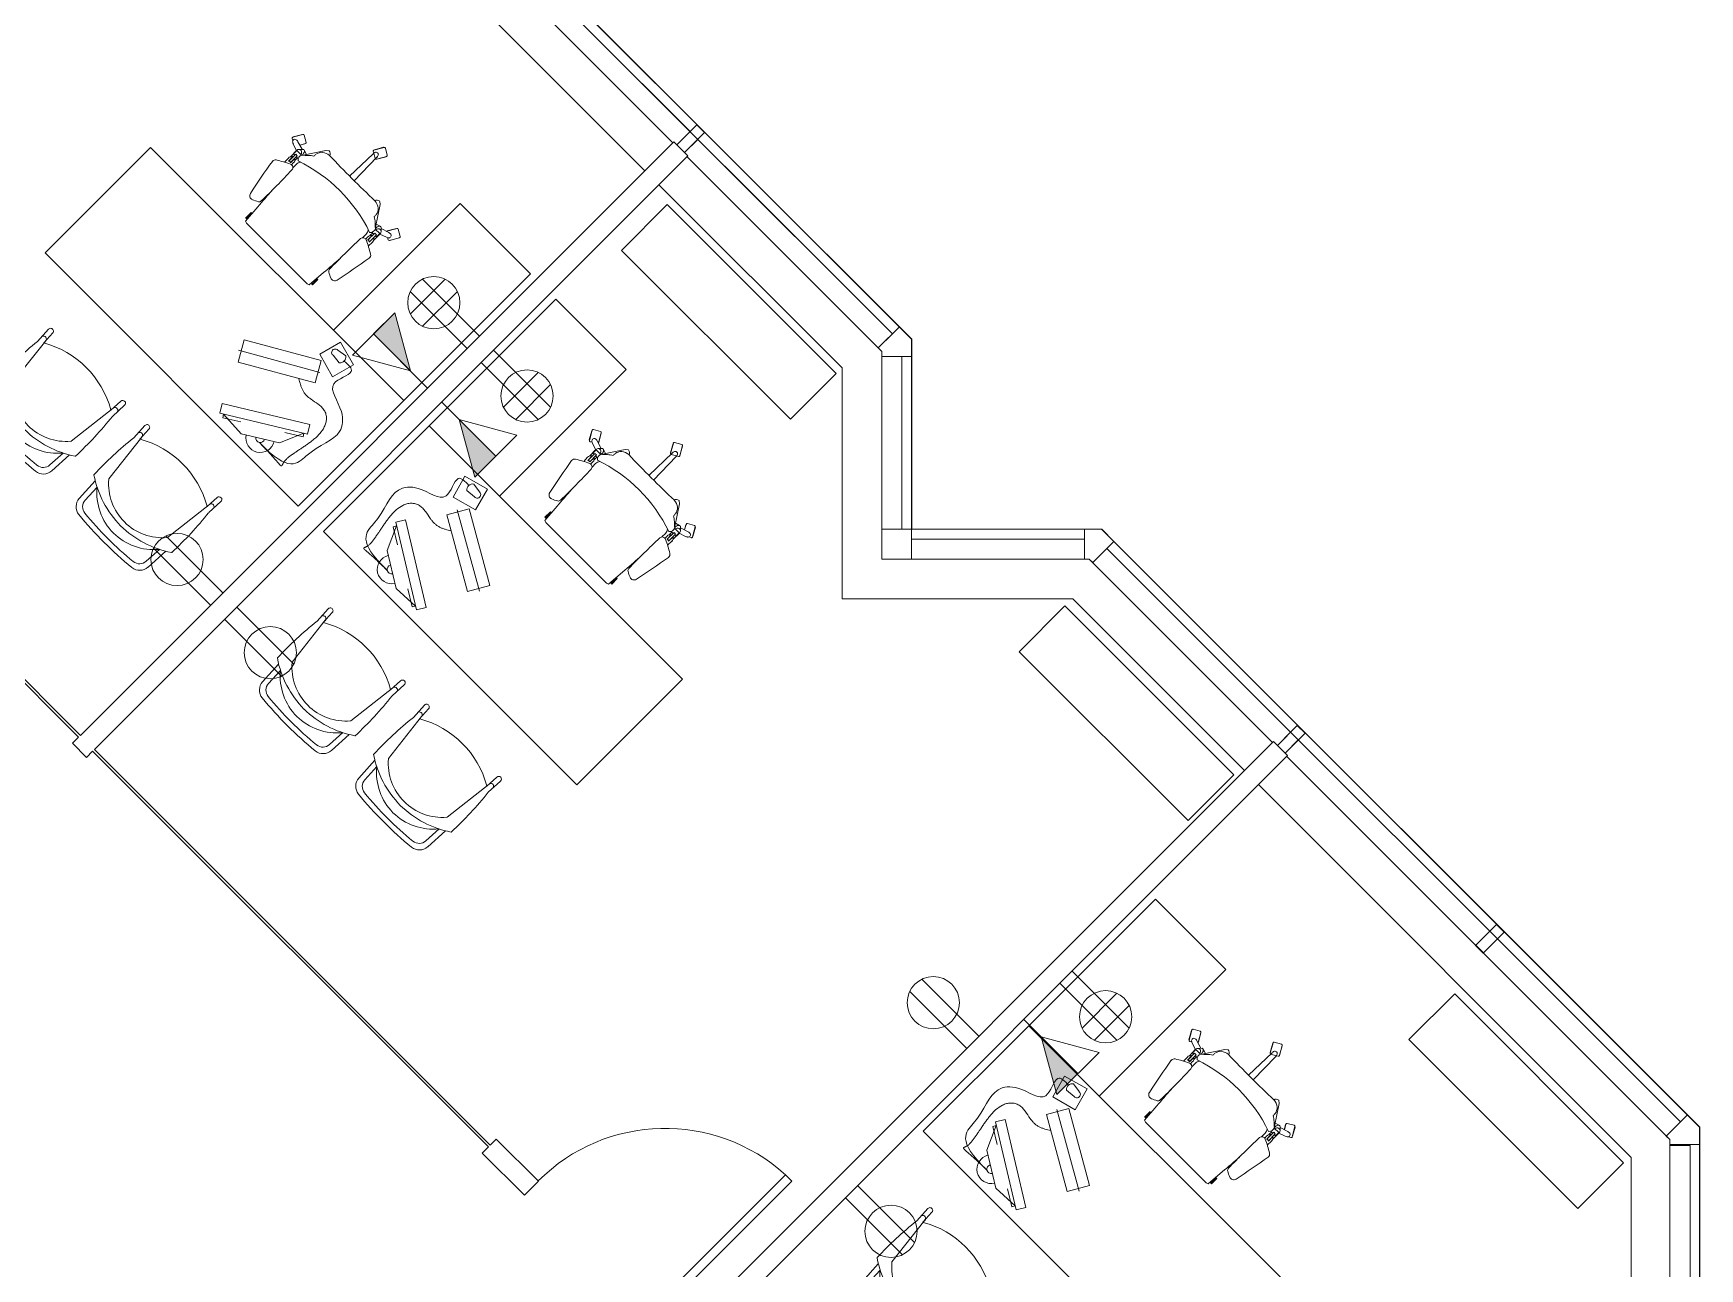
# Model space of a CAD drawing. Header units: inches. Extents: x 1 to 4591, y -953 to 1388.
# Drawn here: x 2575.1 to 2910.1, y 712.9 to 961.2 of the extents above; entities that cross this region are included whole.
import ezdxf

# ---------------------------------------------------------------- set-up
doc = ezdxf.new("R2010")
doc.units = ezdxf.units.IN
doc.header["$MEASUREMENT"] = 0
for name, color, linetype, lineweight in [('4th Floor Revit Background_dwg', 8, 'Continuous', 9), ('A-ANNO-NOTE', 131, 'Continuous', 20), ('A-DOOR', 31, 'Continuous', 9), ('A-EXIST-GLAZ', 7, 'Continuous', 9), ('A-FLOR', 192, 'Continuous', 13), ('A-WALL', 113, 'Continuous', 50), ('I-FURN', 30, 'Continuous', 9), ('I-WALL', 2, 'Continuous', 9), ('M-EXIST-HEAT', 7, 'Continuous', 9)]:
    doc.layers.add(name, color=color, linetype=linetype, lineweight=lineweight)

# ---------------------------------------------------------------- blocks, each defined once
blk = doc.blocks.new('Single-Flush - 36_ x 96_-1532445-4th Floor New Construction - Tel_Data_Elec Plan')
at = {"layer": 'A-DOOR', "color": 250, "lineweight": 20}
for p, q in [((16.25, 2), (16.25, 38.02)), ((18, 38.02), (16.25, 38.02)), ((18, 2), (18, 38.02)), ((18, 2), (16.25, 2))]:
    blk.add_line(p, q, dxfattribs=at)
at = {"layer": 'A-DOOR'}
blk.add_arc((18, 2), 36.07, 92.7812, 180, dxfattribs=at)
blk = doc.blocks.new('Office Desk Groups - Office Desk 1-1537641-4th Floor New Construction - Tel_Data_Elec Plan')
at = {"layer": 'I-FURN'}
for p, q in [((-23.56, 55.25), (-23.31, 60.03)), ((-22.4, 55.89), (-22.21, 59.45)), ((-4.68, 55.89), (-4.87, 59.45)), ((-3.52, 55.25), (-3.77, 60.03)), ((3.82, 55.25), (4.07, 60.03)), ((4.98, 55.89), (5.16, 59.45)), ((22.7, 55.89), (22.51, 59.45)), ((23.85, 55.25), (23.61, 60.03)), ((-23.13, 42.4), (-21.88, 53.04)), ((-3.95, 42.4), (-5.2, 53.04)), ((4.25, 42.4), (5.5, 53.04)), ((23.42, 42.4), (22.17, 53.04)), ((-24.36, 40.36), (-24.19, 43.67)), ((-2.72, 40.36), (-2.89, 43.67)), ((3.02, 40.36), (3.19, 43.67)), ((24.66, 40.36), (24.48, 43.67)), ((-23.24, 40.3), (-23.1, 43)), ((-3.84, 40.3), (-3.98, 43)), ((4.14, 40.3), (4.28, 43)), ((23.53, 40.3), (23.39, 43)), ((-36, 0), (-36, 30)), ((-36, 30), (36, 30)), ((-27.08, 18.43), (-11.65, 27.96)), ((-24.3, 23.68), (-17.59, 27.82)), ((-17.59, 27.82), (-12.31, 27.55)), ((-12.69, 28.17), (-15.87, 26.21)), ((-12.31, 27.55), (-12.69, 28.17)), ((-11.65, 27.96), (-10.6, 26.26)), ((36, 30), (36, 0)), ((-26.42, 18.84), (-24.3, 23.68)), ((-10.6, 26.26), (-26.03, 16.73)), ((-23.63, 21.42), (-26.8, 19.46)), ((-26.03, 16.73), (-27.08, 18.43)), ((-26.8, 19.46), (-26.42, 18.84)), ((-7, 18.11), (-20.86, 10.1)), ((-4.67, 14.07), (-7, 18.11)), ((-5.33, 16.35), (-20.07, 7.94)), ((-18.53, 6.07), (-4.67, 14.07)), ((-20.86, 10.1), (-18.53, 6.07)), ((-22.48, 6.72), (-23.75, 2.08)), ((-17.45, 5.34), (-22.48, 6.72)), ((-21.46, 3.8), (-19.5, 3.62)), ((-18.72, 0.7), (-17.45, 5.34)), ((-36, -36), (-36, 0)), ((-36, 0), (-16, 0)), ((36, 0), (-36, 0)), ((-23.75, 2.08), (-18.72, 0.7)), ((-19.46, 2.22), (-21.4, 1.92)), ((-16, 0), (-16, -36)), ((-6.4, -6.79), (-6.13, -3)), ((-6.13, -3), (-5.67, -2.87)), ((-5.67, -2.87), (11.55, -2.87)), ((11.55, -2.87), (12.01, -3)), ((12.01, -3), (12.28, -6.79)), ((-6.56, -3.46), (-6.56, -5.03)), ((-6.41, -3.46), (-6.56, -3.46)), ((-6.56, -5.03), (-6.41, -5.03)), ((-6.41, -5.03), (-6.41, -3.46)), ((12.28, -5.03), (12.28, -3.46)), ((12.28, -3.46), (12.44, -3.46)), ((12.44, -5.03), (12.28, -5.03)), ((12.44, -3.46), (12.44, -5.03)), ((-9.01, -18.07), (-8.99, -16.92)), ((-8.91, -18.55), (-8.94, -20.36)), ((-8.87, -19.4), (-8.53, -19.4)), ((-8.86, -20.33), (-8.87, -19.4)), ((-8.57, -18.91), (-8.56, -17.65)), ((-8.53, -19.67), (-8.53, -17.7)), ((-8.07, -19.67), (-8.53, -19.67)), ((-8.07, -17.73), (-8.07, -19.67)), ((-8.07, -19.39), (-7.53, -19.39)), ((-8.04, -18.93), (-8.06, -17.7)), ((-7.74, -18.63), (-7.75, -19.39)), ((-7.63, -18.4), (-7.61, -18.07)), ((-7.61, -18.07), (-7.62, -17.56)), ((-6.98, -18.3), (-6.99, -17.3)), ((12.86, -18.3), (12.87, -17.3)), ((13.95, -19.39), (13.41, -19.39)), ((13.49, -18.07), (13.5, -17.56)), ((13.5, -18.4), (13.49, -18.07)), ((13.61, -18.63), (13.62, -19.39)), ((13.91, -18.93), (13.93, -17.7)), ((13.95, -17.73), (13.95, -19.67)), ((13.95, -19.67), (14.4, -19.67)), ((14.4, -19.67), (14.4, -17.7)), ((14.74, -19.4), (14.4, -19.4)), ((14.44, -18.91), (14.44, -17.65)), ((14.73, -20.33), (14.74, -19.4)), ((14.78, -18.55), (14.81, -20.36)), ((14.88, -18.07), (14.87, -16.92)), ((-11.16, -20.71), (-12.22, -22.54)), ((-11.24, -20.77), (-12.2, -22.44)), ((-12.2, -22.44), (-12.17, -22.46)), ((-12.14, -22.82), (-10.85, -23.56)), ((-11.2, -20.79), (-11.24, -20.77)), ((-10.51, -20.85), (-10.88, -20.63)), ((-10.58, -23.49), (-9.52, -21.65)), ((-10.53, -23.41), (-10.5, -23.43)), ((-10.5, -23.43), (-9.53, -21.75)), ((-8.94, -20.28), (-10.29, -20.75)), ((-8.31, -21.25), (-9.97, -21.75)), ((-9.53, -21.75), (-9.57, -21.73)), ((-7.56, -20.33), (-8.86, -20.33)), ((-8.16, -21.4), (-8.77, -20.78)), ((-6.97, -21.15), (-7.88, -21.44)), ((-7.34, -20.57), (-7.32, -20.61)), ((-7.32, -20.61), (-4.77, -24.49)), ((13.2, -20.61), (10.65, -24.49)), ((12.84, -21.15), (13.75, -21.44)), ((13.22, -20.57), (13.2, -20.61)), ((13.44, -20.33), (14.73, -20.33)), ((14.03, -21.4), (14.64, -20.78)), ((14.19, -21.25), (15.84, -21.75)), ((15.11, -21.53), (14.53, -22.54)), ((15.08, -21.51), (14.54, -22.44)), ((14.54, -22.44), (14.58, -22.46)), ((14.6, -22.82), (15.89, -23.56)), ((14.81, -20.28), (16.17, -20.75)), ((16.16, -23.49), (17.22, -21.65)), ((16.21, -23.41), (16.25, -23.43)), ((16.25, -23.43), (17.21, -21.75)), ((17.15, -21.38), (16.69, -21.11)), ((17.21, -21.75), (17.18, -21.73)), ((-4.77, -24.49), (-4.26, -24.91)), ((2.28, -24.2), (2.42, -30.74)), ((3.6, -24.2), (3.46, -30.74)), ((10.65, -24.49), (10.13, -24.91)), ((2.22, -30.42), (1.16, -32.26)), ((2.13, -30.49), (1.17, -32.16)), ((1.17, -32.16), (1.2, -32.18)), ((1.23, -32.53), (2.52, -33.28)), ((2.17, -30.51), (2.13, -30.49)), ((3.45, -30.9), (2.49, -30.35)), ((2.79, -33.2), (3.85, -31.37)), ((2.84, -33.12), (2.87, -33.14)), ((2.87, -33.14), (3.84, -31.47)), ((3.78, -31.09), (3.45, -30.9)), ((3.84, -31.47), (3.8, -31.45)), ((-16, -36), (-36, -36))]:
    blk.add_line(p, q, dxfattribs=at)
for centre, radius, start, end in [((-20.81, 59.91), 2.5, 95.7855, 177.0222), ((-20.22, 59.35), 2, 95.7809, 177.0222), ((-13.44, -12.82), 75.59, 90.0715, 95.7855), ((-13.44, -7.53), 69.22, 90.0781, 95.7809), ((-13.63, -12.82), 75.59, 84.2145, 89.9285), ((-13.63, -7.53), 69.22, 84.2191, 89.9219), ((-6.86, 59.35), 2, 2.9778, 84.2191), ((-6.27, 59.91), 2.5, 2.9778, 84.2145), ((6.56, 59.91), 2.5, 95.7855, 177.0222), ((7.16, 59.35), 2, 95.7809, 177.0222), ((13.93, -12.82), 75.59, 90.0715, 95.7855), ((13.93, -7.53), 69.22, 90.0781, 95.7809), ((13.74, -12.82), 75.59, 84.2145, 89.9285), ((13.74, -7.53), 69.22, 84.2191, 89.9219), ((20.51, 59.35), 2, 2.9778, 84.2191), ((21.11, 59.91), 2.5, 2.9778, 84.2145), ((-13.34, 38.03), 20.02, 90.5794, 124.033), ((-13.4, 48.43), 11.69, 90.6619, 140.3256), ((-13.53, 46.09), 10.88, 90.062, 139.8613), ((-13.67, 48.43), 11.69, 39.6744, 89.3381), ((-13.74, 38.03), 20.02, 55.967, 89.4206), ((-13.55, 46.09), 10.88, 40.1387, 89.938), ((14.04, 38.03), 20.02, 90.5794, 124.033), ((13.97, 48.43), 11.69, 90.6619, 140.3256), ((13.85, 46.09), 10.88, 90.062, 139.8613), ((13.7, 48.43), 11.69, 39.6744, 89.3381), ((13.63, 38.03), 20.02, 55.967, 89.4206), ((13.82, 46.09), 10.88, 40.1387, 89.938), ((47.43, 51.82), 72.08, 177.8327, 186.4897), ((-24.47, 54.52), 0.125, 124.033, 169.3136), ((-74.51, 51.82), 72.08, 353.5103, 2.1673), ((-2.6, 54.52), 0.125, 10.6864, 55.967), ((74.81, 51.82), 72.08, 177.8327, 186.4897), ((2.9, 54.52), 0.125, 124.033, 169.3136), ((-47.14, 51.82), 72.08, 353.5103, 2.1673), ((24.77, 54.52), 0.125, 10.6864, 55.967), ((-21.75, 53.03), 0.125, 139.8613, 173.5991), ((-5.33, 53.03), 0.125, 6.4009, 40.1387), ((5.62, 53.03), 0.125, 139.8613, 173.5991), ((22.05, 53.03), 0.125, 6.4009, 40.1387), ((-23.8, 40.33), 0.562, 177.0222, 357.0222), ((-23.69, 42.45), 0.572, 198.7236, 4.1159), ((-13.54, 59.54), 19.11, 240.1223, 299.8777), ((-3.39, 42.44), 0.567, 175.1159, 345.0567), ((-3.28, 40.33), 0.562, 182.9778, 2.9778), ((3.58, 40.33), 0.562, 177.0222, 357.0222), ((3.68, 42.45), 0.572, 198.7236, 4.1159), ((13.84, 59.54), 19.11, 240.1223, 299.8777), ((23.98, 42.44), 0.567, 175.1159, 345.0567), ((24.09, 40.33), 0.563, 182.9778, 2.9778), ((-20.94, 25.75), 2.88, 31.6963, 211.6963), ((-20.94, 25.75), 0.885, 31.6963, 211.6963), ((-20.73, 2.88), 1.17, 128.486, 235.1753), ((-19.4, 2.93), 0.703, 265.6338, 98.0275), ((-5.85, -3.28), 0.589, 197.5488, 234.8938), ((-5.85, -5.21), 0.589, 134.4881, 162.4512), ((11.72, -3.28), 0.589, 305.1062, 342.4512), ((11.72, -5.21), 0.589, 17.5488, 45.5119), ((163.02, -43.86), 176.17, 168.1379, 170.6784), ((-8.54, -7.83), 0.859, 67.1573, 167.8576), ((-12.14, -16.39), 10.15, 60.0767, 67.2087), ((-7.38, -8.13), 0.615, 1.1809, 60.0767), ((-162.31, -11.32), 155.58, 357.9527, 1.1809), ((258.68, -28.75), 265.99, 175.2633, 176.2298), ((-252.8, -28.75), 265.99, 3.7702, 4.7367), ((168.19, -11.32), 155.58, 178.8191, 182.0473), ((13.26, -8.13), 0.615, 119.9233, 178.8191), ((18.01, -16.39), 10.15, 112.7913, 119.9233), ((14.42, -7.83), 0.859, 11.5789, 112.8427), ((-157.15, -43.86), 176.17, 9.3216, 11.8593), ((-10.08, -15.44), 0.749, 170.9769, 238.4268), ((4.23, 7.95), 28.17, 238.5433, 244.6019), ((1.64, 7.95), 28.17, 295.3981, 301.4503), ((15.95, -15.44), 0.749, 301.3338, 9.0231), ((-8.12, -18.14), 0.887, 175.1633, 239.8143), ((-8.27, -17.21), 0.533, 236.2491, 293.0328), ((-8.27, -17.27), 0.5, 238.5326, 292.9427), ((-8.55, -18.11), 0.971, 302.0505, 342.3775), ((-7.54, -16.85), 0.711, 244.5158, 357.9527), ((-6.62, -19.89), 1.04, 126.1361, 211.8602), ((2.94, 10.67), 31.42, 251.1164, 288.8836), ((-5.15, -18.21), 1.84, 182.7113, 213.401), ((11.03, -18.21), 1.84, 326.599, 357.2887), ((13.42, -16.85), 0.711, 182.0473, 295.4842), ((12.49, -19.89), 1.04, 328.1398, 53.8639), ((14.43, -18.11), 0.971, 197.6225, 237.9495), ((14.14, -17.21), 0.533, 246.9672, 303.7509), ((14.14, -17.27), 0.5, 247.0573, 301.4674), ((14, -18.14), 0.887, 300.1857, 4.8367), ((-12.04, -22.64), 0.2, 150, 240.168), ((-10.98, -20.81), 0.2, 60.112, 150), ((-10.43, -21.35), 0.445, 153.9362, 242.1792), ((-10.31, -21.41), 0.583, 123.6493, 153.9089), ((-10.37, -21.23), 0.583, 242.1792, 272.5752), ((-9.79, -22.2), 1.53, 109.2073, 123.5876), ((-10.41, -20.28), 1.53, 272.498, 286.7927), ((-9.69, -21.55), 0.2, 330.1295, 344.8673), ((-8.34, -20.37), 0.593, 179.0883, 275.9781), ((-8.42, -20.31), 0.657, 282.0358, 358.6793), ((-7.98, -21.13), 0.323, 235.5284, 330.3379), ((-8.44, -20.75), 0.922, 323.5318, 350.3393), ((-8.76, -20.66), 1.25, 349.0811, 13.6231), ((-10.83, -25.13), 5.75, 42.5052, 54.6291), ((-2.8, -17.21), 5.54, 226.82, 238.9813), ((-20.88, -22.9), 15.26, 1.4313, 3.5527), ((-3.38, -22.1), 2.29, 190.6082, 225.4023), ((9.26, -22.1), 2.29, 314.5977, 349.3918), ((26.76, -22.9), 15.26, 176.4473, 178.5687), ((8.67, -17.21), 5.54, 301.0187, 313.18), ((16.71, -25.13), 5.75, 125.3709, 137.4948), ((14.63, -20.66), 1.25, 166.3769, 190.9189), ((14.31, -20.75), 0.922, 189.6607, 216.4682), ((13.85, -21.13), 0.323, 209.6621, 304.4716), ((14.29, -20.31), 0.657, 181.3207, 257.9642), ((14.22, -20.37), 0.593, 264.0219, 0.9117), ((14.7, -22.64), 0.2, 150, 240.1121), ((16.29, -20.28), 1.53, 253.2073, 267.502), ((15.66, -22.2), 1.53, 56.4886, 70.7927), ((16.25, -21.23), 0.583, 267.4248, 297.8208), ((16.19, -21.41), 0.583, 26.0911, 56.5503), ((16.31, -21.35), 0.445, 297.8208, 26.0638), ((17.05, -21.55), 0.2, 329.7906, 60), ((-10.75, -23.39), 0.2, 240, 330), ((-3.26, -21.43), 2.87, 232.9914, 264.295), ((-4.41, -23.8), 1.12, 277.9248, 334.3781), ((2.94, -269.32), 245.12, 88.4848, 91.5152), ((10.28, -23.8), 1.12, 205.6219, 262.0752), ((9.13, -21.43), 2.87, 275.705, 307.0086), ((15.99, -23.39), 0.2, 240, 330), ((1.33, -32.36), 0.2, 150, 240), ((2.39, -30.52), 0.2, 84.765, 150.1534), ((2.39, -30.52), 0.2, 60.1393, 84.765), ((3.94, -30.71), 1.53, 181.2073, 195.5495), ((3.03, -30.97), 0.583, 195.5495, 225.746), ((2.62, -33.1), 0.2, 239.8643, 330), ((2.94, -31.06), 0.445, 225.7229, 314.2771), ((2.84, -30.97), 0.583, 314.254, 344.4505), ((1.93, -30.71), 1.53, 344.4505, 358.7927), ((3.68, -31.27), 0.2, 330, 60.1357)]:
    blk.add_arc(centre, radius, start, end, dxfattribs=at)
for points, knots in [([(-21.43, 26.49), (-30.11, 26.7), (-29.36, 19.53), (-32.64, 14.29), (-28.66, 9.55), (-21.77, 8.98), (-25.67, 2.68), (-23.02, 2.75), (-21.9, 2.85)], [0, 0, 0, 0, 4.203758, 11.310205, 15.301003, 21.109862, 25.639067, 29.008441, 29.008441, 29.008441, 29.008441]), ([(-21.43, 26.49), (-21.7, 26.49), (-22.24, 26.5), (-23.05, 26.52), (-23.85, 26.55), (-24.52, 26.57), (-25.06, 26.6), (-25.47, 26.62), (-25.87, 26.65), (-26.2, 26.67), (-26.47, 26.68), (-26.67, 26.7), (-26.88, 26.71), (-27.08, 26.73), (-27.25, 26.74), (-27.38, 26.74), (-27.48, 26.74), (-27.58, 26.74), (-27.67, 26.74), (-27.74, 26.74), (-27.79, 26.74), (-27.83, 26.73), (-27.86, 26.71), (-27.87, 26.7), (-27.89, 26.69), (-27.91, 26.66), (-27.92, 26.63), (-27.93, 26.61), (-27.93, 26.6), (-27.93, 26.57), (-27.92, 26.54), (-27.91, 26.5), (-27.88, 26.44), (-27.86, 26.37), (-27.83, 26.29), (-27.8, 26.21), (-27.77, 26.13), (-27.75, 26.05), (-27.72, 25.97), (-27.7, 25.86), (-27.66, 25.66), (-27.63, 25.38), (-27.63, 25.03), (-27.65, 24.69), (-27.68, 24.35), (-27.74, 23.9), (-27.84, 23.33), (-27.96, 22.66), (-28.09, 21.99), (-28.23, 21.28), (-28.38, 20.54), (-28.52, 19.76), (-28.64, 18.98), (-28.73, 18.19), (-28.78, 17.4), (-28.75, 16.34), (-28.56, 15.26), (-28.12, 14.24), (-27.6, 13.53), (-27.02, 13.07), (-26.5, 12.81), (-25.94, 12.64), (-25.21, 12.58), (-24.04, 12.7), (-22.99, 12.95), (-22, 13.09), (-21.48, 13.12), (-21.07, 13.1), (-20.66, 13.04), (-20.16, 12.92), (-19.58, 12.7), (-18.84, 12.33), (-18.31, 12.01), (-17.96, 11.78)], [0, 0, 0, 0, 0.067284, 0.134569, 0.201853, 0.269138, 0.30278, 0.336422, 0.370065, 0.403707, 0.420528, 0.437349, 0.45417, 0.470991, 0.487812, 0.496223, 0.504633, 0.513044, 0.521455, 0.52566, 0.529865, 0.53407, 0.536173, 0.537224, 0.538276, 0.541842, 0.545408, 0.546299, 0.547191, 0.548974, 0.55254, 0.556106, 0.559673, 0.566805, 0.573937, 0.581069, 0.588202, 0.595334, 0.602466, 0.609598, 0.623863, 0.652392, 0.680921, 0.70945, 0.737979, 0.766508, 0.823567, 0.880625, 0.937683, 0.994741, 1.060748, 1.126755, 1.192761, 1.258768, 1.324774, 1.390781, 1.522794, 1.595685, 1.668576, 1.741467, 1.777913, 1.814358, 1.887249, 1.96014, 2.105922, 2.157559, 2.209196, 2.235015, 2.260833, 2.312471, 2.364108, 2.415745, 2.519019, 2.519019, 2.519019, 2.519019])]:
    blk.add_open_spline(points, degree=3, knots=knots, dxfattribs=at)
blk = doc.blocks.new('Office Desk Groups - Office Desk 1-562618-4th Floor New Construction - Tel_Data_Elec Plan')
at = {"layer": 'I-FURN'}
for p, q in [((-36, 36), (-36, 0)), ((-16, 36), (-36, 36)), ((-16, 0), (-16, 36)), ((2.22, 30.42), (1.16, 32.26)), ((1.17, 32.16), (1.2, 32.18)), ((2.13, 30.49), (1.17, 32.16)), ((1.23, 32.53), (2.52, 33.28)), ((2.17, 30.51), (2.13, 30.49)), ((2.28, 24.2), (2.42, 30.74)), ((3.45, 30.9), (2.49, 30.35)), ((2.79, 33.2), (3.85, 31.37)), ((2.84, 33.12), (2.87, 33.14)), ((2.87, 33.14), (3.84, 31.47)), ((3.78, 31.09), (3.45, 30.9)), ((3.6, 24.2), (3.46, 30.74)), ((3.84, 31.47), (3.8, 31.45)), ((-12.14, 22.82), (-10.85, 23.56)), ((-10.58, 23.49), (-9.52, 21.65)), ((-7.32, 20.61), (-4.77, 24.49)), ((-4.77, 24.49), (-4.26, 24.91)), ((10.65, 24.49), (10.13, 24.91)), ((13.2, 20.61), (10.65, 24.49)), ((14.6, 22.82), (15.89, 23.56)), ((16.16, 23.49), (17.22, 21.65)), ((-11.16, 20.71), (-12.22, 22.54)), ((-12.2, 22.44), (-12.17, 22.46)), ((-11.24, 20.77), (-12.2, 22.44)), ((-11.2, 20.79), (-11.24, 20.77)), ((-10.51, 20.85), (-10.88, 20.63)), ((-10.53, 23.41), (-10.5, 23.43)), ((-10.5, 23.43), (-9.53, 21.75)), ((-8.94, 20.28), (-10.29, 20.75)), ((-8.31, 21.25), (-9.97, 21.75)), ((-9.53, 21.75), (-9.57, 21.73)), ((-8.91, 18.55), (-8.94, 20.36)), ((-8.86, 20.33), (-8.87, 19.4)), ((-7.56, 20.33), (-8.86, 20.33)), ((-8.16, 21.4), (-8.77, 20.78)), ((-6.97, 21.15), (-7.88, 21.44)), ((-7.34, 20.57), (-7.32, 20.61)), ((12.84, 21.15), (13.75, 21.44)), ((13.22, 20.57), (13.2, 20.61)), ((13.44, 20.33), (14.73, 20.33)), ((14.03, 21.4), (14.64, 20.78)), ((14.19, 21.25), (15.84, 21.75)), ((15.11, 21.53), (14.53, 22.54)), ((14.54, 22.44), (14.58, 22.46)), ((15.08, 21.51), (14.54, 22.44)), ((14.73, 20.33), (14.74, 19.4)), ((14.78, 18.55), (14.81, 20.36)), ((14.81, 20.28), (16.17, 20.75)), ((16.21, 23.41), (16.25, 23.43)), ((16.25, 23.43), (17.21, 21.75)), ((17.15, 21.38), (16.69, 21.11)), ((17.21, 21.75), (17.18, 21.73)), ((-9.01, 18.07), (-8.99, 16.92)), ((-8.87, 19.4), (-8.53, 19.4)), ((-8.57, 18.91), (-8.56, 17.65)), ((-8.53, 19.67), (-8.53, 17.7)), ((-8.07, 19.67), (-8.53, 19.67)), ((-8.07, 17.73), (-8.07, 19.67)), ((-8.07, 19.39), (-7.53, 19.39)), ((-8.04, 18.93), (-8.06, 17.7)), ((-7.74, 18.63), (-7.75, 19.39)), ((-7.63, 18.4), (-7.61, 18.07)), ((-7.61, 18.07), (-7.62, 17.56)), ((-6.98, 18.3), (-6.99, 17.3)), ((12.86, 18.3), (12.87, 17.3)), ((13.95, 19.39), (13.41, 19.39)), ((13.5, 18.4), (13.49, 18.07)), ((13.49, 18.07), (13.5, 17.56)), ((13.61, 18.63), (13.62, 19.39)), ((13.91, 18.93), (13.93, 17.7)), ((13.95, 19.67), (14.4, 19.67)), ((13.95, 17.73), (13.95, 19.67)), ((14.4, 19.67), (14.4, 17.7)), ((14.74, 19.4), (14.4, 19.4)), ((14.44, 18.91), (14.44, 17.65)), ((14.88, 18.07), (14.87, 16.92)), ((-6.4, 6.79), (-6.13, 3)), ((12.01, 3), (12.28, 6.79)), ((-6.56, 5.03), (-6.41, 5.03)), ((-6.56, 3.46), (-6.56, 5.03)), ((-6.41, 3.46), (-6.56, 3.46)), ((-6.41, 5.03), (-6.41, 3.46)), ((12.28, 5.03), (12.28, 3.46)), ((12.44, 5.03), (12.28, 5.03)), ((12.28, 3.46), (12.44, 3.46)), ((12.44, 3.46), (12.44, 5.03)), ((-6.13, 3), (-5.67, 2.87)), ((-5.67, 2.87), (11.55, 2.87)), ((11.55, 2.87), (12.01, 3)), ((-36, 0), (-16, 0)), ((-36, 0), (-36, -30)), ((36, 0), (-36, 0)), ((-23.75, -2.08), (-18.72, -0.7)), ((-22.48, -6.72), (-23.75, -2.08)), ((-19.46, -2.22), (-21.4, -1.92)), ((-18.72, -0.7), (-17.45, -5.34)), ((36, -30), (36, 0)), ((-17.45, -5.34), (-22.48, -6.72)), ((-21.46, -3.8), (-19.5, -3.62)), ((-20.86, -10.1), (-18.53, -6.07)), ((-18.53, -6.07), (-4.67, -14.07)), ((-5.33, -16.35), (-20.07, -7.94)), ((-7, -18.11), (-20.86, -10.1)), ((-26.03, -16.73), (-27.08, -18.43)), ((-10.6, -26.26), (-26.03, -16.73)), ((-4.67, -14.07), (-7, -18.11)), ((-27.08, -18.43), (-11.65, -27.96)), ((-26.8, -19.46), (-26.42, -18.84)), ((-23.63, -21.42), (-26.8, -19.46)), ((-26.42, -18.84), (-24.3, -23.68)), ((-24.3, -23.68), (-17.59, -27.82)), ((-12.69, -28.17), (-15.87, -26.21)), ((-11.65, -27.96), (-10.6, -26.26)), ((-36, -30), (36, -30)), ((-17.59, -27.82), (-12.31, -27.55)), ((-12.31, -27.55), (-12.69, -28.17)), ((-24.36, -40.36), (-24.19, -43.67)), ((-23.24, -40.3), (-23.1, -43)), ((-23.13, -42.4), (-21.88, -53.04)), ((-3.95, -42.4), (-5.2, -53.04)), ((-3.84, -40.3), (-3.98, -43)), ((-2.72, -40.36), (-2.89, -43.67)), ((3.02, -40.36), (3.19, -43.67)), ((4.14, -40.3), (4.28, -43)), ((4.25, -42.4), (5.5, -53.04)), ((23.42, -42.4), (22.17, -53.04)), ((23.53, -40.3), (23.39, -43)), ((24.66, -40.36), (24.48, -43.67)), ((-23.56, -55.25), (-23.31, -60.03)), ((-22.4, -55.89), (-22.21, -59.45)), ((-4.68, -55.89), (-4.87, -59.45)), ((-3.52, -55.25), (-3.77, -60.03)), ((3.82, -55.25), (4.07, -60.03)), ((4.98, -55.89), (5.16, -59.45)), ((22.7, -55.89), (22.51, -59.45)), ((23.85, -55.25), (23.61, -60.03))]:
    blk.add_line(p, q, dxfattribs=at)
for centre, radius, start, end in [((1.33, 32.36), 0.2, 120, 210), ((2.39, 30.52), 0.2, 209.8466, 275.235), ((2.39, 30.52), 0.2, 275.235, 299.8607), ((3.94, 30.71), 1.53, 164.4505, 178.7927), ((3.03, 30.97), 0.583, 134.254, 164.4505), ((2.62, 33.1), 0.2, 30, 120.1357), ((2.94, 31.06), 0.445, 45.7229, 134.2771), ((2.84, 30.97), 0.583, 15.5495, 45.746), ((1.93, 30.71), 1.53, 1.2073, 15.5495), ((3.68, 31.27), 0.2, 299.8643, 30), ((-10.75, 23.39), 0.2, 30, 120), ((-3.38, 22.1), 2.29, 134.5977, 169.3918), ((-3.26, 21.43), 2.87, 95.705, 127.0086), ((-4.41, 23.8), 1.12, 25.6219, 82.0752), ((2.94, 269.32), 245.12, 268.4848, 271.5152), ((10.28, 23.8), 1.12, 97.9248, 154.3781), ((9.13, 21.43), 2.87, 52.9914, 84.295), ((9.26, 22.1), 2.29, 10.6082, 45.4023), ((15.99, 23.39), 0.2, 30, 120), ((-12.04, 22.64), 0.2, 119.832, 210), ((-10.98, 20.81), 0.2, 210, 299.888), ((-10.43, 21.35), 0.445, 117.8208, 206.0638), ((-10.31, 21.41), 0.583, 206.0911, 236.3507), ((-10.37, 21.23), 0.583, 87.4248, 117.8208), ((-9.79, 22.2), 1.53, 236.4124, 250.7927), ((-10.41, 20.28), 1.53, 73.2073, 87.502), ((-9.69, 21.55), 0.2, 15.1327, 29.8705), ((-8.34, 20.37), 0.593, 84.0219, 180.9117), ((-8.42, 20.31), 0.657, 1.3207, 77.9642), ((-7.98, 21.13), 0.323, 29.6621, 124.4716), ((-8.44, 20.75), 0.922, 9.6607, 36.4682), ((-6.62, 19.89), 1.04, 148.1398, 233.8639), ((-8.76, 20.66), 1.25, 346.3769, 10.9189), ((-10.83, 25.13), 5.75, 305.3709, 317.4948), ((2.94, -10.67), 31.42, 71.1164, 108.8836), ((-2.8, 17.21), 5.54, 121.0187, 133.18), ((-20.88, 22.9), 15.26, 356.4473, 358.5687), ((26.76, 22.9), 15.26, 181.4313, 183.5527), ((8.67, 17.21), 5.54, 46.82, 58.9813), ((16.71, 25.13), 5.75, 222.5052, 234.6291), ((12.49, 19.89), 1.04, 306.1361, 31.8602), ((14.63, 20.66), 1.25, 169.0811, 193.6231), ((14.31, 20.75), 0.922, 143.5318, 170.3393), ((13.85, 21.13), 0.323, 55.5284, 150.3379), ((14.29, 20.31), 0.657, 102.0358, 178.6793), ((14.22, 20.37), 0.593, 359.0883, 95.9781), ((14.7, 22.64), 0.2, 119.8879, 210), ((16.29, 20.28), 1.53, 92.498, 106.7927), ((15.66, 22.2), 1.53, 289.2073, 303.5114), ((16.25, 21.23), 0.583, 62.1792, 92.5752), ((16.19, 21.41), 0.583, 303.4497, 333.9089), ((16.31, 21.35), 0.445, 333.9362, 62.1792), ((17.05, 21.55), 0.2, 300, 30.2094), ((4.23, -7.95), 28.17, 115.3981, 121.4567), ((-8.12, 18.14), 0.887, 120.1857, 184.8367), ((-8.27, 17.21), 0.533, 66.9672, 123.7509), ((-8.27, 17.27), 0.5, 67.0573, 121.4674), ((-8.55, 18.11), 0.971, 17.6225, 57.9495), ((-7.54, 16.85), 0.711, 2.0473, 115.4842), ((-5.15, 18.21), 1.84, 146.599, 177.2887), ((-162.31, 11.32), 155.58, 358.8191, 2.0473), ((11.03, 18.21), 1.84, 2.7113, 33.401), ((168.19, 11.32), 155.58, 177.9527, 181.1809), ((13.42, 16.85), 0.711, 64.5158, 177.9527), ((14.43, 18.11), 0.971, 122.0505, 162.3775), ((1.64, -7.95), 28.17, 58.5497, 64.6019), ((14.14, 17.21), 0.533, 56.2491, 113.0328), ((14.14, 17.27), 0.5, 58.5326, 112.9427), ((14, 18.14), 0.887, 355.1633, 59.8143), ((-10.08, 15.44), 0.749, 121.5732, 189.0231), ((163.02, 43.86), 176.17, 189.3216, 191.8621), ((-157.15, 43.86), 176.17, 348.1407, 350.6784), ((15.95, 15.44), 0.749, 350.9769, 58.6662), ((258.68, 28.75), 265.99, 183.7702, 184.7367), ((-252.8, 28.75), 265.99, 355.2633, 356.2298), ((-8.54, 7.83), 0.859, 192.1424, 292.8427), ((-12.14, 16.39), 10.15, 292.7913, 299.9233), ((-7.38, 8.13), 0.615, 299.9233, 358.8191), ((13.26, 8.13), 0.615, 181.1809, 240.0767), ((18.01, 16.39), 10.15, 240.0767, 247.2087), ((14.42, 7.83), 0.859, 247.1573, 348.4211), ((-5.85, 5.21), 0.589, 197.5488, 225.5119), ((-5.85, 3.28), 0.589, 125.1062, 162.4512), ((11.72, 3.28), 0.589, 17.5488, 54.8938), ((11.72, 5.21), 0.589, 314.4881, 342.4512), ((-20.73, -2.88), 1.17, 124.8247, 231.514), ((-19.4, -2.93), 0.703, 261.9725, 94.3662), ((-20.94, -25.75), 2.88, 148.3037, 328.3037), ((-20.94, -25.75), 0.885, 148.3037, 328.3037), ((-23.8, -40.33), 0.562, 2.9778, 182.9778), ((-3.28, -40.33), 0.562, 357.0222, 177.0222), ((3.58, -40.33), 0.562, 2.9778, 182.9778), ((24.09, -40.33), 0.563, 357.0222, 177.0222), ((-23.69, -42.45), 0.572, 355.8841, 161.2764), ((-13.54, -59.54), 19.11, 60.1223, 119.8777), ((-3.39, -42.44), 0.567, 14.9433, 184.8841), ((3.68, -42.45), 0.572, 355.8841, 161.2764), ((13.84, -59.54), 19.11, 60.1223, 119.8777), ((23.98, -42.44), 0.567, 14.9433, 184.8841), ((47.43, -51.82), 72.08, 173.5103, 182.1673), ((-74.51, -51.82), 72.08, 357.8327, 6.4897), ((74.81, -51.82), 72.08, 173.5103, 182.1673), ((-47.14, -51.82), 72.08, 357.8327, 6.4897), ((-21.75, -53.03), 0.125, 186.4009, 220.1387), ((-13.53, -46.09), 10.88, 220.1387, 269.938), ((-13.55, -46.09), 10.88, 270.062, 319.8613), ((-5.33, -53.03), 0.125, 319.8613, 353.5991), ((5.62, -53.03), 0.125, 186.4009, 220.1387), ((13.85, -46.09), 10.88, 220.1387, 269.938), ((13.82, -46.09), 10.88, 270.062, 319.8613), ((22.05, -53.03), 0.125, 319.8613, 353.5991), ((-24.47, -54.52), 0.125, 190.6864, 235.967), ((-13.34, -38.03), 20.02, 235.967, 269.4206), ((-13.4, -48.43), 11.69, 219.6744, 269.3381), ((-13.74, -38.03), 20.02, 270.5794, 304.033), ((-13.67, -48.43), 11.69, 270.6619, 320.3256), ((-2.6, -54.52), 0.125, 304.033, 349.3136), ((2.9, -54.52), 0.125, 190.6864, 235.967), ((14.04, -38.03), 20.02, 235.967, 269.4206), ((13.97, -48.43), 11.69, 219.6744, 269.3381), ((13.63, -38.03), 20.02, 270.5794, 304.033), ((13.7, -48.43), 11.69, 270.6619, 320.3256), ((24.77, -54.52), 0.125, 304.033, 349.3136), ((-20.81, -59.91), 2.5, 182.9778, 264.2145), ((-20.22, -59.35), 2, 182.9778, 264.2191), ((-6.86, -59.35), 2, 275.7809, 357.0222), ((-6.27, -59.91), 2.5, 275.7855, 357.0222), ((6.56, -59.91), 2.5, 182.9778, 264.2145), ((7.16, -59.35), 2, 182.9778, 264.2191), ((20.51, -59.35), 2, 275.7809, 357.0222), ((21.11, -59.91), 2.5, 275.7855, 357.0222), ((-13.44, 12.82), 75.59, 264.2145, 269.9285), ((-13.44, 7.53), 69.22, 264.2191, 269.9219), ((-13.63, 7.53), 69.22, 270.0781, 275.7809), ((-13.63, 12.82), 75.59, 270.0715, 275.7855), ((13.93, 12.82), 75.59, 264.2145, 269.9285), ((13.93, 7.53), 69.22, 264.2191, 269.9219), ((13.74, 7.53), 69.22, 270.0781, 275.7809), ((13.74, 12.82), 75.59, 270.0715, 275.7855)]:
    blk.add_arc(centre, radius, start, end, dxfattribs=at)
for points, knots in [([(-21.43, -26.49), (-30.11, -26.7), (-29.36, -19.53), (-32.64, -14.29), (-28.66, -9.55), (-21.77, -8.98), (-25.67, -2.68), (-23.02, -2.75), (-21.9, -2.85)], [0, 0, 0, 0, 4.203758, 11.310205, 15.301003, 21.109862, 25.639067, 29.008441, 29.008441, 29.008441, 29.008441]), ([(-21.43, -26.49), (-21.7, -26.49), (-22.24, -26.5), (-23.05, -26.52), (-23.85, -26.55), (-24.52, -26.57), (-25.06, -26.6), (-25.47, -26.62), (-25.87, -26.65), (-26.2, -26.67), (-26.47, -26.68), (-26.67, -26.7), (-26.88, -26.71), (-27.08, -26.73), (-27.25, -26.74), (-27.38, -26.74), (-27.48, -26.74), (-27.58, -26.74), (-27.67, -26.74), (-27.74, -26.74), (-27.79, -26.74), (-27.83, -26.73), (-27.86, -26.71), (-27.87, -26.7), (-27.89, -26.69), (-27.91, -26.66), (-27.92, -26.63), (-27.93, -26.61), (-27.93, -26.6), (-27.93, -26.57), (-27.92, -26.54), (-27.91, -26.5), (-27.88, -26.44), (-27.86, -26.37), (-27.83, -26.29), (-27.8, -26.21), (-27.77, -26.13), (-27.75, -26.05), (-27.72, -25.97), (-27.7, -25.86), (-27.66, -25.66), (-27.63, -25.38), (-27.63, -25.03), (-27.65, -24.69), (-27.68, -24.35), (-27.74, -23.9), (-27.84, -23.33), (-27.96, -22.66), (-28.09, -21.99), (-28.23, -21.28), (-28.38, -20.54), (-28.52, -19.76), (-28.64, -18.98), (-28.73, -18.19), (-28.78, -17.4), (-28.75, -16.34), (-28.56, -15.26), (-28.12, -14.24), (-27.6, -13.53), (-27.02, -13.07), (-26.5, -12.81), (-25.94, -12.64), (-25.21, -12.58), (-24.04, -12.7), (-22.99, -12.95), (-22, -13.09), (-21.48, -13.12), (-21.07, -13.1), (-20.66, -13.04), (-20.16, -12.92), (-19.58, -12.7), (-18.84, -12.33), (-18.31, -12.01), (-17.96, -11.78)], [0, 0, 0, 0, 0.067284, 0.134569, 0.201853, 0.269138, 0.30278, 0.336422, 0.370065, 0.403707, 0.420528, 0.437349, 0.45417, 0.470991, 0.487812, 0.496223, 0.504633, 0.513044, 0.521455, 0.52566, 0.529865, 0.53407, 0.536173, 0.537224, 0.538276, 0.541842, 0.545408, 0.546299, 0.547191, 0.548974, 0.55254, 0.556106, 0.559673, 0.566805, 0.573937, 0.581069, 0.588202, 0.595334, 0.602466, 0.609598, 0.623863, 0.652392, 0.680921, 0.70945, 0.737979, 0.766508, 0.823567, 0.880625, 0.937683, 0.994741, 1.060748, 1.126755, 1.192761, 1.258768, 1.324774, 1.390781, 1.522794, 1.595685, 1.668576, 1.741467, 1.777913, 1.814358, 1.887249, 1.96014, 2.105922, 2.157559, 2.209196, 2.235015, 2.260833, 2.312471, 2.364108, 2.415745, 2.519019, 2.519019, 2.519019, 2.519019])]:
    blk.add_open_spline(points, degree=3, knots=knots, dxfattribs=at)
blk = doc.blocks.new('4th Floor Revit Background_dwg-1506688-4th Floor New Construction - Tel_Data_Elec Plan')
at = {"layer": 'A-EXIST-GLAZ'}
for p, q in [((717.7, 2224.42), (1200.33, 1741.79)), ((1038.25, 1898.21), (1156.23, 1780.23)), ((1150.57, 1774.57), (1032.59, 1892.56)), ((1159.05, 1777.41), (1198.21, 1738.25)), ((1202.21, 1737.26), (1202.21, 1702.49)), ((1204.17, 1700.54), (1238.93, 1700.54)), ((1243.46, 1698.66), (1358.75, 1583.37)), ((1239.92, 1696.54), (1276.79, 1659.67)), ((1279.62, 1656.85), (1356.63, 1579.83)), ((1360.7, 1578.63), (1360.7, 1543.87))]:
    blk.add_line(p, q, dxfattribs=at)
at = {"layer": 'A-EXIST-GLAZ', "flags": 128}
for points in [[(1356.63, 1539.78), (1356.63, 1538.12), (1362.63, 1538.12), (1362.63, 1544.12), (1362.63, 1582.31), (1242.41, 1702.54), (1204.21, 1702.54), (1204.21, 1740.73), (716.17, 2228.78), (489.27, 2228.78), (409.36, 2148.87), (409.36, 2110.7), (409.36, 2104.7), (415.36, 2104.7), (415.36, 2110.7), (409.36, 2110.7)], [(1037.83, 1898.98), (1040.49, 1901.63), (1078.45, 1863.67), (1075.64, 1860.86), (1077.2, 1859.31), (1080.01, 1862.11), (1119.27, 1822.85), (1116.46, 1820.04), (1118.02, 1818.48), (1120.83, 1821.29), (1159.66, 1782.46), (1157.01, 1779.81)], [(1158.56, 1778.25), (1162.57, 1782.26), (1161.01, 1783.81), (1157.01, 1779.81)], [(1158.56, 1778.25), (1161.21, 1780.9), (1200.33, 1741.79), (1197.51, 1738.96), (1198.21, 1738.26), (1198.21, 1737.26), (1202.21, 1737.26), (1202.21, 1702.54), (1198.21, 1702.54), (1198.21, 1696.54), (1204.17, 1696.54), (1204.17, 1700.54), (1238.93, 1700.54), (1238.93, 1696.54), (1239.92, 1696.54), (1240.63, 1695.83), (1243.46, 1698.66), (1280.39, 1661.73), (1277.74, 1659.08)], [(1271.14, 1654.01), (1236.61, 1688.54), (1190.21, 1688.54), (1190.21, 1734.94), (1153.4, 1771.75)], [(1238.93, 1696.54), (1238.93, 1702.53), (1242.42, 1702.53), (1244.88, 1700.07), (1240.64, 1695.83), (1239.93, 1696.54), (1198.21, 1696.54), (1198.21, 1738.26), (1197.51, 1738.96), (1201.74, 1743.2), (1204.21, 1740.74), (1204.21, 1737.26), (1198.21, 1737.26)], [(1279.29, 1657.52), (1283.3, 1661.53), (1281.74, 1663.08), (1277.74, 1659.08)], [(1279.29, 1657.52), (1281.94, 1660.17), (1320.42, 1621.7), (1317.59, 1618.87), (1319.14, 1617.32), (1321.97, 1620.15), (1358.75, 1583.37), (1355.93, 1580.54), (1356.63, 1579.84), (1356.63, 1578.63), (1360.7, 1578.63), (1360.7, 1544.12), (1356.63, 1544.12), (1356.63, 1543.78)], [(1348.89, 1543.78), (1348.89, 1576.25), (1273.96, 1651.18)], [(1356.63, 1578.84), (1362.63, 1578.84), (1362.63, 1582.32), (1360.16, 1584.78), (1355.93, 1580.54), (1356.63, 1579.84), (1356.63, 1543.78)]]:
    blk.add_lwpolyline(points, dxfattribs=at)
for points in [[(1204.21, 1702.54), (1198.21, 1702.54), (1198.21, 1696.54), (1204.21, 1696.54)], [(1317.61, 1618.89), (1319.17, 1617.34), (1323.33, 1621.5), (1321.77, 1623.06)]]:
    blk.add_lwpolyline(points, close=True, dxfattribs=at)
at = {"layer": 'M-EXIST-HEAT', "flags": 128}
for points in [[(1189.03, 1733.84), (1155.09, 1767.78), (1145.9, 1758.59), (1179.84, 1724.65)], [(1268.97, 1653.16), (1235.03, 1687.1), (1225.84, 1677.91), (1259.78, 1643.97)], [(1347.33, 1575.18), (1313.39, 1609.12), (1304.2, 1599.93), (1338.14, 1565.99)]]:
    blk.add_lwpolyline(points, close=True, dxfattribs=at)

msp = doc.modelspace()

# ---------------------------------------------------------------- hatches: boundary and pattern name
at = {"layer": 'A-ANNO-NOTE', "lineweight": 9}
for points in [[(2650.91, 893.4), (2647.75, 905.04), (2643.51, 900.8)], [(2663.84, 871.98), (2668.09, 876.22), (2660.69, 883.62)], [(2780.87, 747.88), (2785.11, 752.12), (2777.72, 759.52)]]:
    msp.add_hatch(color=256, dxfattribs=at).paths.add_polyline_path(points, flags=0)

# ---------------------------------------------------------------- linework, layer by layer
at = {"layer": 'A-ANNO-NOTE'}
for p, q in [((2657.89, 911.8), (2650.89, 904.8)), ((2664.81, 900.35), (2653.35, 911.8)), ((2662.34, 897.88), (2650.89, 909.34)), ((2660.36, 909.34), (2653.35, 902.33)), ((2647.75, 905.04), (2639.27, 896.55)), ((2647.75, 905.04), (2643.51, 900.8)), ((2650.91, 893.4), (2647.75, 905.04)), ((2650.91, 893.4), (2647.75, 905.04)), ((2643.51, 900.8), (2650.91, 893.4)), ((2654.38, 889.92), (2643.51, 900.8)), ((2650.91, 893.4), (2639.27, 896.55)), ((2665.17, 895.05), (2676.63, 883.6)), ((2667.64, 897.52), (2679.09, 886.06)), ((2669.62, 886.06), (2676.63, 893.07)), ((2672.09, 883.6), (2679.09, 890.6)), ((2657.21, 887.09), (2668.09, 876.22)), ((2668.09, 876.22), (2660.69, 883.62)), ((2660.69, 883.62), (2663.84, 871.98)), ((2660.69, 883.62), (2672.33, 880.46)), ((2660.69, 883.62), (2663.84, 871.98)), ((2663.84, 871.98), (2672.33, 880.46)), ((2663.84, 871.98), (2668.09, 876.22)), ((2610.73, 846.26), (2599.27, 857.72)), ((2613.19, 848.73), (2601.73, 860.18)), ((2616.02, 845.9), (2627.47, 834.44)), ((2613.55, 843.44), (2625.01, 831.98)), ((2765.22, 759.63), (2753.76, 771.09)), ((2783.96, 772.71), (2795.41, 761.26)), ((2762.75, 757.17), (2751.3, 768.62)), ((2781.49, 770.25), (2792.95, 758.8)), ((2785.94, 761.26), (2792.95, 768.26)), ((2788.41, 758.8), (2795.41, 765.8)), ((2774.24, 763), (2785.11, 752.12)), ((2785.11, 752.12), (2777.72, 759.52)), ((2777.72, 759.52), (2780.87, 747.88)), ((2777.72, 759.52), (2789.35, 756.37)), ((2777.72, 759.52), (2780.87, 747.88)), ((2780.87, 747.88), (2789.35, 756.37)), ((2780.87, 747.88), (2785.11, 752.12)), ((2738.36, 727.12), (2749.81, 715.66)), ((2740.82, 729.58), (2752.28, 718.13))]:
    msp.add_line(p, q, dxfattribs=at)
for centre in [(2655.62, 907.07), (2674.36, 888.33), (2604, 855.45), (2622.74, 836.72), (2756.03, 766.35), (2790.68, 763.53), (2747.54, 720.4)]:
    msp.add_circle(centre, 5.25, dxfattribs=at)
at = {"layer": 'A-FLOR'}
for p, q in [((2751.69, 899.75), (2263.64, 1387.79)), ((2751.69, 861.55), (2751.69, 899.75)), ((2789.88, 861.55), (2751.69, 861.55)), ((2910.11, 741.33), (2789.88, 861.55)), ((2910.11, 703.13), (2910.11, 741.33))]:
    msp.add_line(p, q, dxfattribs=at)
at = {"layer": 'A-WALL', "color": 250, "lineweight": 20}
for p, q in [((2703.88, 939.42), (2584.56, 820.1)), ((2706.71, 936.59), (2703.88, 939.42)), ((2587.39, 817.27), (2706.71, 936.59)), ((2584.2, 819.74), (2582.97, 818.5)), ((2582.97, 818.5), (2585.79, 815.68)), ((2824.44, 818.86), (2706.36, 700.77)), ((2827.27, 816.03), (2824.44, 818.86)), ((2585.79, 815.68), (2587.03, 816.91)), ((2707.95, 696.71), (2827.27, 816.03)), ((2666.58, 737.36), (2665.34, 736.13)), ((2668.17, 738.95), (2666.93, 737.72)), ((2676.66, 730.47), (2668.17, 738.95)), ((2665.34, 736.13), (2673.83, 727.64)), ((2673.83, 727.64), (2676.66, 730.47))]:
    msp.add_line(p, q, dxfattribs=at)
at = {"layer": 'I-WALL', "color": 250, "lineweight": 20}
for p, q in [((2504.41, 899.54), (2584.2, 819.74)), ((2584.56, 820.1), (2504.76, 899.89)), ((2587.03, 816.91), (2666.58, 737.36)), ((2666.93, 737.72), (2587.39, 817.27))]:
    msp.add_line(p, q, dxfattribs=at)

# ---------------------------------------------------------------- block references
at = {"layer": '4th Floor Revit Background_dwg', "color": 7}
msp.add_blockref('4th Floor Revit Background_dwg-1506688-4th Floor New Construction - Tel_Data_Elec Plan', (1547.47, -840.99), dxfattribs=at)
at = {"layer": 'A-DOOR', "lineweight": 13, "rotation": 314.9999999999998}
msp.add_blockref('Single-Flush - 36_ x 96_-1532445-4th Floor New Construction - Tel_Data_Elec Plan', (2687.97, 716.33), dxfattribs=at)
at = {"layer": 'I-FURN'}
for name, p, rotation in [('Office Desk Groups - Office Desk 1-1537641-4th Floor New Construction - Tel_Data_Elec Plan', (2624.13, 912.85), 135), ('Office Desk Groups - Office Desk 1-562618-4th Floor New Construction - Tel_Data_Elec Plan', (2680.14, 856.85), 314.9999999999999), ('Office Desk Groups - Office Desk 1-562618-4th Floor New Construction - Tel_Data_Elec Plan', (2800.7, 736.28), 314.9999999999999)]:
    msp.add_blockref(name, p, dxfattribs=dict(at, rotation=rotation))

doc.saveas('drawing.dxf')
